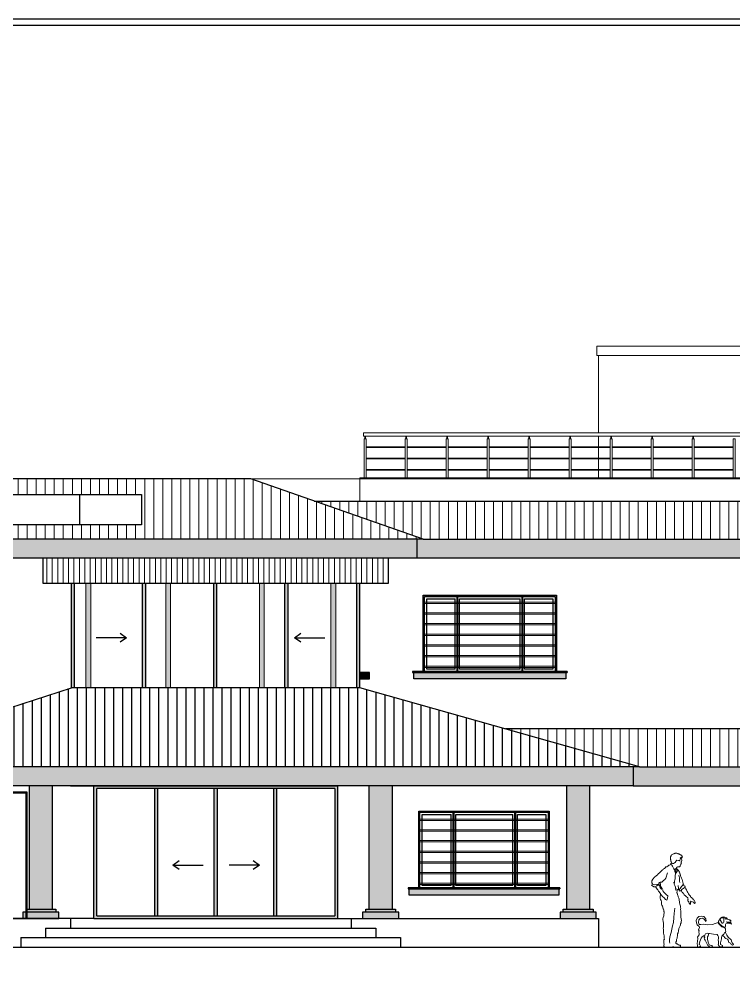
# Model space of a CAD drawing. Header units: millimetres. Extents: x 922141 to 965068, y 34629 to 256118.
# Drawn here: x 939124 to 950409, y 205137 to 220398 of the extents above; entities that cross this region are included whole.
import ezdxf

# ---------------------------------------------------------------- set-up
doc = ezdxf.new("R2010")
doc.units = ezdxf.units.MM
doc.layers.get('0').update_dxf_attribs({"plot": 0})
doc.layers.get('Defpoints').update_dxf_attribs({"color": 6})
for name, color, linetype, lineweight in [('MCA__ LANDSCAPE', 136, 'Continuous', 5), ('MCA__ MURI ESISTENTI SEZIONATI', 30, 'Continuous', 30), ('MCA__ SCALE', 154, 'Continuous', 18)]:
    doc.layers.add(name, color=color, linetype=linetype, lineweight=lineweight)
doc.layers.add('TEXT200', color=7, linetype='Continuous')
doc.styles.get("Standard").update_dxf_attribs({"font": 'arial.ttf'})
doc.dimstyles.new('Casa Selvole', dxfattribs={"dimtxt": 200, "dimasz": 150, "dimexe": 0.18, "dimexo": 0.0625, "dimgap": 0.09, "dimtad": 0, "dimtih": 1, "dimtoh": 1, "dimdec": 0, "dimlfac": 0.1, "dimzin": 0, "dimdsep": 46, "dimtxsty": 'Standard', "dimblk": 'DOTSMALL', "dimcen": 0, "dimadec": 0, "dimazin": 0, "dimtfac": 1, "dimtdec": 0, "dimtofl": 0, "dimtmove": 0, "dimatfit": 3, "dimldrblk": 'DOTSMALL', "dimfxl": 1, "dimtolj": 1, "dimtzin": 0, "dimarcsym": 0})
pattern_1 = [(90, (347970.3, -186432.23), (-142.875, 9e-15), [])]

# ---------------------------------------------------------------- blocks, each defined once
blk = doc.blocks.new('_DotSmall')
at = {"color": 0, "linetype": 'ByBlock', "const_width": 0.5}
blk.add_lwpolyline([(-0.0625, 0, 1), (0.0625, 0, 1)], format="xyb", close=True, dxfattribs=at)

msp = doc.modelspace()

# ---------------------------------------------------------------- hatches: boundary and pattern name
at = {"layer": 'MCA__ LANDSCAPE'}
h = msp.add_hatch(color=256, dxfattribs=at)
h.dxf.hatch_style = 1
h.paths.add_polyline_path([(945406.19, 212182.12), (929561.56, 212182.12), (929561.56, 211882.12), (944955.74, 211882.12), (945406.19, 211882.12)])
h.paths.add_polyline_path([(951950.23, 212182.12), (945506.19, 212182.12), (945406.19, 212182.12), (945406.19, 211882.12), (951950.23, 211882.12)])
h.paths.add_polyline_path([(950790.11, 212093.34), (950842.9, 212163.73), (950875.89, 212113.14)], flags=16)
h.paths.add_polyline_path([(950895.69, 212146.13), (951014.47, 212179.13), (951014.47, 212146.13)], flags=16)
h.paths.add_polyline_path([(951221.23, 212022.95), (951377.41, 212042.75), (951377.41, 212113.14), (951447.79, 212093.34), (951465.39, 212163.73), (951570.97, 212113.14), (951465.39, 212075.75), (951414.8, 211956.97), (951395, 211939.37), (951362.01, 212007.56)], flags=16)
h.paths.add_polyline_path([(951258.63, 212113.14), (951344.41, 212093.34), (951344.41, 212060.35)], flags=16)
h.paths.add_polyline_path([(951674.36, 212022.95), (951760.14, 212060.35), (951724.95, 211972.36)], flags=16)
h = msp.add_hatch(color=256, dxfattribs=at)
h.dxf.hatch_style = 1
h.paths.add_polyline_path([(940177.51, 209832.12), (940252.51, 209832.12), (940252.51, 211482.12), (940177.51, 211482.12)])
h = msp.add_hatch(color=256, dxfattribs=at)
h.dxf.hatch_style = 1
h.paths.add_polyline_path([(941438.27, 209832.12), (941513.27, 209832.12), (941513.27, 211482.12), (941438.27, 211482.12)])
h = msp.add_hatch(color=256, dxfattribs=at)
h.dxf.hatch_style = 1
h.paths.add_polyline_path([(942918.27, 209832.12), (942993.27, 209832.12), (942993.27, 211482.12), (942918.27, 211482.12)])
h = msp.add_hatch(color=256, dxfattribs=at)
h.dxf.hatch_style = 1
h.paths.add_polyline_path([(944047.51, 209832.12), (944122.51, 209832.12), (944122.51, 211482.12), (944047.51, 211482.12)])
h = msp.add_hatch(color=256, dxfattribs=at)
h.dxf.hatch_style = 1
h.paths.add_polyline_path([(944505.74, 209972.12), (944505.74, 210072.12), (944655.74, 210072.12), (944655.74, 209972.12)])
h = msp.add_hatch(color=256, dxfattribs=at)
h.dxf.hatch_style = 1
h.paths.add_polyline_path([(947758.71, 209972.12), (947758.71, 210072.12), (945356.19, 210072.12), (945356.19, 209972.12)])
h = msp.add_hatch(color=256, dxfattribs=at)
h.dxf.hatch_style = 1
h.paths.add_polyline_path([(936203.19, 208582.12), (936103.19, 208582.12), (933353.19, 208582.12), (933353.19, 208282.12), (936203.19, 208282.12)])
h.paths.add_polyline_path([(948824.19, 208582.12), (936203.19, 208582.12), (936203.19, 208282.12), (948824.19, 208282.12)])
h.paths.add_polyline_path([(953470.23, 208582.12), (948924.19, 208582.12), (948824.19, 208582.12), (948824.19, 208282.12), (953470.23, 208282.12)])
h = msp.add_hatch(color=256, dxfattribs=at)
h.dxf.hatch_style = 1
h.paths.add_polyline_path([(939280.19, 208282.12), (939650.19, 208282.12), (939650.19, 206332.12), (939280.19, 206332.12)])
h.paths.add_polyline_path([(939750.19, 206182.12), (939750.19, 206282.12), (939180.19, 206282.12), (939180.19, 206182.12)])
h.paths.add_polyline_path([(939700.19, 206282.12), (939700.19, 206332.12), (939650.19, 206332.12), (939280.19, 206332.12), (939230.19, 206332.12), (939230.19, 206282.12)])
h = msp.add_hatch(color=256, dxfattribs=at)
h.dxf.hatch_style = 1
h.paths.add_polyline_path([(944152.69, 208282.12), (940302.69, 208282.12), (940302.69, 206182.12), (944152.69, 206182.12)])
h.paths.add_polyline_path([(944107.69, 208237.12), (944107.69, 206227.12), (940347.69, 206227.12), (940347.69, 208237.12)], flags=16)
h = msp.add_hatch(color=256, dxfattribs=at)
h.dxf.hatch_style = 1
h.paths.add_polyline_path([(941312.69, 206227.12), (941312.69, 208237.12), (941262.69, 208237.12), (941262.69, 206227.12)])
h = msp.add_hatch(color=256, dxfattribs=at)
h.dxf.hatch_style = 1
h.paths.add_polyline_path([(942252.69, 206227.12), (942252.69, 208237.12), (942202.69, 208237.12), (942202.69, 206227.12)])
h = msp.add_hatch(color=256, dxfattribs=at)
h.dxf.hatch_style = 1
h.paths.add_polyline_path([(943192.69, 206227.12), (943192.69, 208237.12), (943142.69, 208237.12), (943142.69, 206227.12)])
h = msp.add_hatch(color=256, dxfattribs=at)
h.dxf.hatch_style = 1
h.paths.add_polyline_path([(944648.19, 206332.12), (945018.19, 206332.12), (945018.19, 208282.12), (944648.19, 208282.12)])
h.paths.add_polyline_path([(945118.19, 206182.12), (945118.19, 206282.12), (944548.19, 206282.12), (944548.19, 206182.12)])
h.paths.add_polyline_path([(945068.19, 206282.12), (945068.19, 206332.12), (945018.19, 206332.12), (944648.19, 206332.12), (944598.19, 206332.12), (944598.19, 206282.12)])
h = msp.add_hatch(color=256, dxfattribs=at)
h.dxf.hatch_style = 1
h.paths.add_polyline_path([(947768.19, 206332.12), (948138.19, 206332.12), (948138.19, 208282.12), (947768.19, 208282.12)])
h.paths.add_polyline_path([(948238.19, 206182.12), (948238.19, 206282.12), (947668.19, 206282.12), (947668.19, 206182.12)])
h.paths.add_polyline_path([(948188.19, 206282.12), (948188.19, 206332.12), (948138.19, 206332.12), (947768.19, 206332.12), (947718.19, 206332.12), (947718.19, 206282.12)])
h = msp.add_hatch(color=256, dxfattribs=at)
h.dxf.hatch_style = 1
h.paths.add_polyline_path([(945285.19, 206652.12), (945285.19, 206552.12), (947645.19, 206552.12), (947645.19, 206652.12)])
at = {"layer": 'MCA__ MURI ESISTENTI SEZIONATI'}
h = msp.add_hatch(color=256, dxfattribs=at)
h.dxf.hatch_style = 1
h.paths.add_polyline_path([(939946.19, 209832.12), (939996.19, 209832.12), (939996.19, 211482.12), (939946.19, 211482.12)])
h.paths.add_polyline_path([(941071.19, 209832.12), (941121.19, 209832.12), (941121.19, 211482.12), (941071.19, 211482.12)])
h.paths.add_polyline_path([(942196.19, 209832.12), (942246.19, 209832.12), (942246.19, 211482.12), (942196.19, 211482.12)])
h.paths.add_polyline_path([(943321.19, 209832.12), (943371.19, 209832.12), (943371.19, 211482.12), (943321.19, 211482.12)])
h.paths.add_polyline_path([(944455.74, 209832.12), (944505.74, 209832.12), (944505.74, 211482.12), (944455.74, 211482.12)])
h = msp.add_hatch(dxfattribs=at)
h.set_pattern_fill('ANSI31', color=256, scale=45, angle=45)
h.set_pattern_definition(pattern_1)
h.paths.add_polyline_path([(948924.19, 208582.12), (944505.74, 209832.12), (939946.19, 209832.12), (936103.19, 208582.12)])
at = {"layer": 'MCA__ SCALE'}
h = msp.add_hatch(dxfattribs=at)
h.set_pattern_fill('ANSI31', color=256, scale=45, angle=45)
h.set_pattern_definition([(90, (-996423.16, -236423.85), (-142.875, 0), [])])
h.paths.add_polyline_path([(942780.37, 213132.12), (932187.38, 213132.12), (929461.56, 212182.12), (945506.19, 212182.12)])
h.paths.add_polyline_path([(941055.73, 212405.88), (935183.53, 212405.88), (935183.53, 212884.07), (941055.73, 212884.07)], flags=16)
h.paths.add_polyline_path([(934044.11, 212405.88), (932195.89, 212405.88), (932195.89, 212884.07), (934044.11, 212884.07)], flags=16)
h = msp.add_hatch(dxfattribs=at)
h.set_pattern_fill('ANSI31', color=256, scale=45, angle=45)
h.set_pattern_definition(pattern_1)
h.paths.add_polyline_path([(943784.62, 212782.12), (945506.19, 212182.12), (952050.23, 212182.12), (951050.23, 212782.12)])
h = msp.add_hatch(dxfattribs=at)
h.set_pattern_fill('ANSI31', color=256, scale=27, angle=45)
h.set_pattern_definition([(90, (347970.3, -186432.23), (-85.725, 5e-15), [])])
h.paths.add_polyline_path([(944955.74, 211482.12), (944955.74, 211882.12), (939496.19, 211882.12), (939496.19, 211482.12)])
h = msp.add_hatch(dxfattribs=at)
h.set_pattern_fill('ANSI31', color=256, scale=45, angle=45)
h.set_pattern_definition(pattern_1)
h.paths.add_polyline_path([(953570.23, 208582.12), (952820.23, 209182.12), (946803.34, 209182.12), (948924.19, 208582.12)])

# ---------------------------------------------------------------- linework, layer by layer
at = {"layer": 'Defpoints'}
msp.add_lwpolyline([(965068.26, 190849.45), (965068.26, 220398.38), (922141.11, 220398.38), (922141.11, 190849.45)], close=True, dxfattribs=at)
at = {"layer": 'MCA__ MURI ESISTENTI SEZIONATI'}
for p, q in [((942780.37, 213132.12), (932187.38, 213132.12)), ((945506.19, 212182.12), (942780.37, 213132.12)), ((935183.53, 212884.07), (941055.73, 212884.07)), ((940077.03, 212884.07), (940077.03, 212405.88)), ((941055.73, 212884.07), (941055.73, 212405.88)), ((943784.62, 212782.12), (951050.23, 212782.12)), ((941055.73, 212405.88), (935183.53, 212405.88)), ((945506.19, 212182.12), (929461.56, 212182.12)), ((945406.19, 212182.12), (945406.19, 211882.12)), ((945506.19, 212182.12), (952050.23, 212182.12)), ((944955.74, 211882.12), (929561.56, 211882.12)), ((939496.19, 211882.12), (939496.19, 211482.12)), ((951950.23, 211882.12), (944955.74, 211882.12)), ((944955.74, 211482.12), (944955.74, 211882.12)), ((939496.19, 211482.12), (944955.74, 211482.12)), ((939946.19, 209832.12), (939946.19, 211482.12)), ((939996.19, 209832.12), (939996.19, 211482.12)), ((941071.19, 209832.12), (941071.19, 211482.12)), ((941121.19, 209832.12), (941121.19, 211482.12)), ((942196.19, 209832.12), (942196.19, 211482.12)), ((942246.19, 209832.12), (942246.19, 211482.12)), ((943321.19, 209832.12), (943321.19, 211482.12)), ((943371.19, 209832.12), (943371.19, 211482.12)), ((944455.74, 209832.12), (944455.74, 211482.12)), ((944505.74, 209832.12), (944505.74, 211482.12)), ((945506.19, 211292.12), (947608.71, 211292.12)), ((945506.19, 210090.12), (945506.19, 211292.12)), ((945524.19, 211274.12), (947590.71, 211274.12)), ((945524.19, 210090.12), (945524.19, 211274.12)), ((946008.47, 210126.12), (946008.47, 211238.12)), ((946044.47, 210090.12), (946044.47, 211274.12)), ((946080.47, 210126.12), (946080.47, 211238.12)), ((947035.11, 210126.12), (947035.11, 211238.12)), ((947071.11, 210090.12), (947071.11, 211274.12)), ((947107.11, 210126.12), (947107.11, 211238.12)), ((947590.71, 211274.12), (947590.71, 210090.12)), ((947608.71, 211292.12), (947608.71, 210090.12)), ((947776.71, 210090.12), (945338.19, 210090.12)), ((945338.19, 210090.12), (945338.19, 210072.12)), ((945338.19, 210072.12), (947776.71, 210072.12)), ((945356.19, 209972.12), (945356.19, 210072.12)), ((947608.71, 210072.12), (945506.19, 210072.12)), ((947758.71, 210072.12), (947758.71, 209972.12)), ((947776.71, 210090.12), (947776.71, 210072.12)), ((947758.71, 209972.12), (945356.19, 209972.12)), ((936103.19, 208582.12), (939946.19, 209832.12)), ((944505.74, 209832.12), (939946.19, 209832.12)), ((948924.19, 208582.12), (944505.74, 209832.12)), ((952820.23, 209182.12), (946803.34, 209182.12)), ((948924.19, 208582.12), (936103.19, 208582.12)), ((948824.19, 208582.12), (948824.19, 208282.12)), ((948924.19, 208582.12), (953570.23, 208582.12)), ((948824.19, 208282.12), (933353.19, 208282.12)), ((939930.19, 208282.12), (944152.69, 208282.12)), ((940302.69, 206182.12), (940302.69, 208282.12)), ((944107.69, 208237.12), (940347.69, 208237.12)), ((940347.69, 206227.12), (940347.69, 208237.12)), ((941262.69, 206227.12), (941262.69, 208237.12)), ((941312.69, 206227.12), (941312.69, 208237.12)), ((942202.69, 206227.12), (942202.69, 208237.12)), ((942252.69, 206227.12), (942252.69, 208237.12)), ((943142.69, 206227.12), (943142.69, 208237.12)), ((943192.69, 206227.12), (943192.69, 208237.12)), ((944107.69, 208237.12), (944107.69, 206227.12)), ((944152.69, 208282.12), (944152.69, 206182.12)), ((948824.19, 208282.12), (953470.23, 208282.12)), ((939230.19, 208162.12), (938360.19, 208162.12)), ((939230.19, 206182.12), (939230.19, 208162.12)), ((945435.19, 207882.12), (947495.19, 207882.12)), ((945435.19, 206670.12), (945435.19, 207882.12)), ((947495.19, 207882.12), (947495.19, 206670.12)), ((945453.19, 207864.12), (947477.19, 207864.12)), ((945453.19, 206670.12), (945453.19, 207864.12)), ((945947.47, 206706.12), (945947.47, 207828.12)), ((945983.47, 206670.12), (945983.47, 207864.12)), ((946019.47, 206706.12), (946019.47, 207828.12)), ((946921.59, 206706.12), (946921.59, 207828.12)), ((946957.59, 206670.12), (946957.59, 207864.12)), ((946993.59, 206706.12), (946993.59, 207828.12)), ((947477.19, 207864.12), (947477.19, 206670.12)), ((947663.19, 206670.12), (945267.19, 206670.12)), ((945267.19, 206670.12), (945267.19, 206652.12)), ((945267.19, 206652.12), (947663.19, 206652.12)), ((945285.19, 206552.12), (945285.19, 206652.12)), ((947495.19, 206652.12), (945435.19, 206652.12)), ((947645.19, 206652.12), (947645.19, 206552.12)), ((947663.19, 206670.12), (947663.19, 206652.12)), ((947645.19, 206552.12), (945285.19, 206552.12)), ((940347.69, 206227.12), (944107.69, 206227.12)), ((940302.69, 206182.12), (936753.19, 206182.12)), ((939930.19, 206182.12), (939930.19, 206032.12)), ((940302.69, 206182.12), (944368.19, 206182.12)), ((944368.19, 206182.12), (944368.19, 206032.12)), ((944368.19, 206182.12), (948274.19, 206182.12)), ((948274.19, 206182.12), (948274.19, 205732.12)), ((939150.19, 205882.12), (939150.19, 205732.12)), ((939150.19, 205882.12), (945148.19, 205882.12)), ((939540.19, 206032.12), (939540.19, 205882.12)), ((939540.19, 206032.12), (944758.19, 206032.12)), ((944758.19, 206032.12), (944758.19, 205882.12)), ((945148.19, 205882.12), (945148.19, 205732.12)), ((929593.95, 205732.12), (957220.23, 205732.12)), ((936753.19, 205732.12), (948274.19, 205732.12)), ((948274.19, 205732.12), (953840.23, 205732.12))]:
    msp.add_line(p, q, dxfattribs=at)
for points in [[(946008.47, 210126.12), (945560.19, 210126.12), (945560.19, 211238.12), (946008.47, 211238.12)], [(946080.47, 211238.12), (947035.11, 211238.12)], [(947107.11, 211238.12), (947554.71, 211238.12), (947554.71, 210126.12), (947107.11, 210126.12)], [(947035.11, 210126.12), (946080.47, 210126.12)], [(945947.47, 206706.12), (945489.19, 206706.12), (945489.19, 207828.12), (945947.47, 207828.12)], [(946019.47, 207828.12), (946921.59, 207828.12)], [(946993.59, 207828.12), (947441.19, 207828.12), (947441.19, 206706.12), (946993.59, 206706.12)], [(946921.59, 206706.12), (946019.47, 206706.12)]]:
    msp.add_lwpolyline(points, dxfattribs=at)
for points in [[(944505.74, 209972.12), (944655.74, 209972.12), (944655.74, 210072.12), (944505.74, 210072.12)], [(939250.19, 208182.12), (937450.19, 208182.12), (937450.19, 206182.12), (939250.19, 206182.12)], [(939280.19, 206332.12), (939650.19, 206332.12), (939650.19, 208282.12), (939280.19, 208282.12)], [(944648.19, 206332.12), (945018.19, 206332.12), (945018.19, 208282.12), (944648.19, 208282.12)], [(947768.19, 206332.12), (948138.19, 206332.12), (948138.19, 208282.12), (947768.19, 208282.12)], [(939180.19, 206182.12), (939750.19, 206182.12), (939750.19, 206282.12), (939180.19, 206282.12)], [(939230.19, 206332.12), (939700.19, 206332.12), (939700.19, 206282.12), (939230.19, 206282.12)], [(944548.19, 206182.12), (945118.19, 206182.12), (945118.19, 206282.12), (944548.19, 206282.12)], [(944598.19, 206332.12), (945068.19, 206332.12), (945068.19, 206282.12), (944598.19, 206282.12)], [(947668.19, 206182.12), (948238.19, 206182.12), (948238.19, 206282.12), (947668.19, 206282.12)], [(947718.19, 206332.12), (948188.19, 206332.12), (948188.19, 206282.12), (947718.19, 206282.12)]]:
    msp.add_lwpolyline(points, close=True, dxfattribs=at)
at = {"layer": 'MCA__ SCALE'}
for p, q in [((948249.19, 215232.12), (951075.23, 215232.12)), ((948249.19, 215232.12), (948249.19, 215082.12)), ((948249.19, 215082.12), (951075.23, 215082.12)), ((948274.19, 215082.12), (948274.19, 213862.12)), ((944559.15, 213862.12), (951800.23, 213862.12)), ((944559.15, 213807.12), (944559.15, 213862.12)), ((944559.15, 213807.12), (951800.23, 213807.12)), ((948274.19, 213807.12), (948274.19, 213639.9)), ((944601.79, 213639.9), (945219.79, 213639.9)), ((944601.79, 213627.9), (945219.79, 213627.9)), ((945249.79, 213639.9), (945867.79, 213639.9)), ((945249.79, 213627.9), (945867.79, 213627.9)), ((945897.79, 213639.9), (946515.79, 213639.9)), ((945897.79, 213627.9), (946515.79, 213627.9)), ((946545.79, 213639.9), (947163.79, 213639.9)), ((946545.79, 213627.9), (947163.79, 213627.9)), ((947193.79, 213639.9), (947811.79, 213639.9)), ((947193.79, 213627.9), (947811.79, 213627.9)), ((947841.79, 213639.9), (948459.79, 213639.9)), ((947841.79, 213627.9), (948459.79, 213627.9)), ((948274.19, 213627.9), (948274.19, 213460.68)), ((948489.79, 213639.9), (949107.79, 213639.9)), ((948489.79, 213627.9), (949107.79, 213627.9)), ((949137.79, 213639.9), (949755.79, 213639.9)), ((949137.79, 213627.9), (949755.79, 213627.9)), ((949785.79, 213639.9), (950403.79, 213639.9)), ((949785.79, 213627.9), (950403.79, 213627.9)), ((944601.79, 213460.68), (945219.79, 213460.68)), ((944601.79, 213448.68), (945219.79, 213448.68)), ((945249.79, 213460.68), (945867.79, 213460.68)), ((945249.79, 213448.68), (945867.79, 213448.68)), ((945897.79, 213460.68), (946515.79, 213460.68)), ((945897.79, 213448.68), (946515.79, 213448.68)), ((946545.79, 213460.68), (947163.79, 213460.68)), ((946545.79, 213448.68), (947163.79, 213448.68)), ((947193.79, 213460.68), (947811.79, 213460.68)), ((947193.79, 213448.68), (947811.79, 213448.68)), ((947841.79, 213460.68), (948459.79, 213460.68)), ((947841.79, 213448.68), (948459.79, 213448.68)), ((948274.19, 213448.68), (948274.19, 213281.46)), ((948489.79, 213460.68), (949107.79, 213460.68)), ((948489.79, 213448.68), (949107.79, 213448.68)), ((949137.79, 213460.68), (949755.79, 213460.68)), ((949137.79, 213448.68), (949755.79, 213448.68)), ((949785.79, 213460.68), (950403.79, 213460.68)), ((949785.79, 213448.68), (950403.79, 213448.68)), ((944601.79, 213281.46), (945219.79, 213281.46)), ((944601.79, 213269.46), (945219.79, 213269.46)), ((945249.79, 213281.46), (945867.79, 213281.46)), ((945249.79, 213269.46), (945867.79, 213269.46)), ((945897.79, 213281.46), (946515.79, 213281.46)), ((945897.79, 213269.46), (946515.79, 213269.46)), ((946545.79, 213281.46), (947163.79, 213281.46)), ((946545.79, 213269.46), (947163.79, 213269.46)), ((947193.79, 213281.46), (947811.79, 213281.46)), ((947193.79, 213269.46), (947811.79, 213269.46)), ((947841.79, 213281.46), (948459.79, 213281.46)), ((947841.79, 213269.46), (948459.79, 213269.46)), ((948274.19, 213269.46), (948274.19, 213150.12)), ((948489.79, 213281.46), (949107.79, 213281.46)), ((948489.79, 213269.46), (949107.79, 213269.46)), ((949137.79, 213281.46), (949755.79, 213281.46)), ((949137.79, 213269.46), (949755.79, 213269.46)), ((949785.79, 213281.46), (950403.79, 213281.46)), ((949785.79, 213269.46), (950403.79, 213269.46)), ((942780.37, 213132.12), (944506.19, 213132.12)), ((951050.23, 213150.12), (944506.19, 213150.12)), ((944506.19, 212782.12), (944506.19, 213150.12)), ((951050.23, 213132.12), (944506.19, 213132.12)), ((949478.32, 206348.44), (949470.94, 206263.64)), ((949463.56, 206200.97), (949459.87, 206119.86)), ((949470.94, 206263.64), (949463.56, 206200.97)), ((949441.43, 206068.25), (949419.29, 205961.34)), ((949459.87, 206119.86), (949441.43, 206068.25)), ((949400.84, 205894.97), (949397.15, 205847.05)), ((949419.29, 205961.34), (949400.84, 205894.97)), ((949397.15, 205847.05), (949393.46, 205813.87)), ((949393.46, 205813.87), (949400.84, 205795.43))]:
    msp.add_line(p, q, dxfattribs=at)
for points in [[(944571.79, 213150.12), (944571.79, 213765.34), (944601.79, 213765.34), (944601.79, 213150.12)], [(945219.79, 213150.12), (945219.79, 213765.34), (945249.79, 213765.34), (945249.79, 213150.12)], [(945867.79, 213150.12), (945867.79, 213765.34), (945897.79, 213765.34), (945897.79, 213150.12)], [(946515.79, 213150.12), (946515.79, 213765.34), (946545.79, 213765.34), (946545.79, 213150.12)], [(947163.79, 213150.12), (947163.79, 213765.34), (947193.79, 213765.34), (947193.79, 213150.12)], [(947811.79, 213150.12), (947811.79, 213765.34), (947841.79, 213765.34), (947841.79, 213150.12)], [(948459.79, 213150.12), (948459.79, 213765.34), (948489.79, 213765.34), (948489.79, 213150.12)], [(949107.79, 213150.12), (949107.79, 213765.34), (949137.79, 213765.34), (949137.79, 213150.12)], [(949755.79, 213150.12), (949755.79, 213765.34), (949785.79, 213765.34), (949785.79, 213150.12)], [(950403.79, 213150.12), (950403.79, 213765.34), (950433.79, 213765.34), (950433.79, 213150.12)], [(944601.79, 213132.12), (944571.79, 213132.12)], [(945249.79, 213132.12), (945219.79, 213132.12)], [(945897.79, 213132.12), (945867.79, 213132.12)], [(946545.79, 213132.12), (946515.79, 213132.12)], [(947193.79, 213132.12), (947163.79, 213132.12)], [(947841.79, 213132.12), (947811.79, 213132.12)], [(948489.79, 213132.12), (948459.79, 213132.12)], [(949137.79, 213132.12), (949107.79, 213132.12)], [(949785.79, 213132.12), (949755.79, 213132.12)], [(950433.79, 213132.12), (950403.79, 213132.12)], [(949314.45, 205732.12), (949308.31, 205743.72), (949307.34, 205762.09), (949313.14, 205779.5), (949308.31, 205792.07), (949308.31, 205811.41), (949305.4, 205823.01), (949306.37, 205836.55), (949305.4, 205846.22), (949314.11, 205853.96), (949310.24, 205864.59), (949309.27, 205883.93), (949309.27, 205908.1), (949307.34, 205932.28), (949300.46, 205948.66), (949300.46, 205967.03), (949303.37, 205982.5), (949300.46, 205999.91), (949298.53, 206006.68), (949295.62, 206027.95), (949300.46, 206043.42), (949299.5, 206057.93), (949299.5, 206073.4), (949299.5, 206095.64), (949298.53, 206110.14), (949294.66, 206138.18), (949292.72, 206166.22), (949291.75, 206179.76), (949297.56, 206200.07), (949305.3, 206225.21), (949305.3, 206250.35), (949312.08, 206269.69), (949309.17, 206287.09), (949304.33, 206292.9), (949304.33, 206312.24), (949299.5, 206329.64), (949297.53, 206335.37), (949291.73, 206352.78), (949288.82, 206362.45), (949283.02, 206379.85), (949274.31, 206395.32), (949270.44, 206407.9), (949269.47, 206422.4), (949268.5, 206448.51), (949262.7, 206466.88), (949252.05, 206485.25), (949249.15, 206504.59), (949247.21, 206516.19), (949246.25, 206537.47), (949251.08, 206553.91), (949254.95, 206569.38), (949254.95, 206580.01), (949245.28, 206588.72), (949230.76, 206606.12), (949222.05, 206614.82), (949212.38, 206634.16), (949199.8, 206648.67), (949188.19, 206664.14), (949178.51, 206676.71), (949178.51, 206685.41), (949172.7, 206685.41), (949161.09, 206684.44), (949149.02, 206683.12), (949141.28, 206687.96), (949133.54, 206695.69), (949125.8, 206698.59), (949113.22, 206702.46), (949116.12, 206709.23), (949121.93, 206720.83), (949125.8, 206728.57), (949119.02, 206747.91), (949116.12, 206760.48), (949115.15, 206778.85), (949133.54, 206806.89), (949159.67, 206836.87), (949186.76, 206860.07), (949207.08, 206873.61), (949223.53, 206895.85), (949234.18, 206898.75), (949251.6, 206920.03), (949270.95, 206937.43), (949280.63, 206949.03), (949295.14, 206959.67), (949301.91, 206968.37), (949316.43, 206974.17), (949329.01, 206984.81), (949338.99, 206997.94), (949351.58, 207001.81), (949370.93, 207012.44), (949375.77, 207017.28), (949385.44, 207024.04), (949397.06, 207025.98), (949405.76, 207032.75), (949411.57, 207042.42), (949415.44, 207045.32), (949417.38, 207050.15), (949424.15, 207053.05), (949423.44, 207056.75), (949423.44, 207060.01), (949424.75, 207064.59), (949426.05, 207069.16), (949423.44, 207076.35), (949421.48, 207079.61), (949420.82, 207081.57), (949415.59, 207092.03), (949416.9, 207095.95), (949415.59, 207101.17), (949415.59, 207107.05), (949415.59, 207111.63), (949411.67, 207116.2), (949412.98, 207159.32), (949415.59, 207164.55), (949418.21, 207169.77), (949420.17, 207174.35), (949422.13, 207178.92), (949423.44, 207183.5), (949426.05, 207186.76), (949428.67, 207190.03), (949437.17, 207195.91), (949446.32, 207199.83), (949457.44, 207203.1), (949468.55, 207205.71), (949471.17, 207210.28), (949478.36, 207211.59), (949484.25, 207213.55), (949494.71, 207214.2), (949512.36, 207213.55), (949519.55, 207210.28), (949529.36, 207208.98), (949533.94, 207205.71), (949541.78, 207205.06), (949549.63, 207202.44), (949554.21, 207199.18), (949559.44, 207195.91), (949564.67, 207192.64), (949572.51, 207190.68), (949575.13, 207187.42), (949577.74, 207183.5), (949581.01, 207179.58), (949585.59, 207175), (949588.21, 207173.04), (949593.44, 207166.51), (949598.67, 207156.71), (949594.09, 207150.83), (949590.82, 207144.95), (949588.86, 207137.11), (949587.55, 207124.04), (949588.86, 207107.71), (949591.47, 207103.79), (949591.47, 207101.17), (949588.86, 207096.6), (949582.97, 207086.8), (949581.01, 207083.53), (949581.01, 207073.73), (949580.36, 207069.16), (949584.28, 207065.24), (949583.63, 207061.32), (949579.05, 207056.09), (949578.4, 207052.17), (949578.4, 207049.56), (949575.78, 207045.64), (949574.48, 207043.03), (949573.82, 207037.8), (949572.51, 207031.27), (949569.9, 207029.96), (949566.63, 207022.77), (949564.01, 207018.2), (949562.71, 207010.36), (949559.44, 207005.78), (949557.47, 207001.86), (949552.24, 207001.21), (949541.78, 207000.56), (949529.36, 207001.21), (949523.48, 207001.86), (949519.55, 207000.56), (949513.01, 206994.68), (949509.09, 206988.8), (949504.51, 206985.53), (949503.86, 206975.08), (949509.75, 206968.54), (949523.46, 206956.89), (949534.57, 206949.71), (949537.19, 206940.56), (949542.42, 206933.37), (949551.57, 206915.73), (949558.77, 206900.05), (949559.42, 206890.91), (949562.69, 206885.68), (949568.57, 206875.23), (949569.23, 206860.2), (949573.8, 206848.44), (949585.57, 206822.3), (949593.42, 206798.13), (949601.92, 206778.53), (949608.46, 206756.32), (949609.77, 206734.1), (949611.84, 206720.53), (949624.26, 206710.08), (949628.18, 206697.67), (949638.65, 206693.09), (949641.26, 206687.87), (949639.95, 206680.68), (949641.26, 206671.53), (949652.38, 206650.63), (949662.18, 206633.64), (949673.3, 206612.08), (949684.41, 206592.48), (949692.91, 206581.37), (949694.88, 206574.84), (949700.76, 206566.34), (949702.72, 206558.5), (949707.95, 206555.24), (949713.84, 206551.32), (949717.76, 206544.78), (949724.95, 206534.98), (949729.53, 206527.14), (949742.76, 206514.46), (949755.19, 206505.97), (949764.99, 206498.13), (949765.65, 206492.9), (949776.11, 206476.57), (949785.26, 206471.34), (949795.72, 206453.7), (949799.65, 206436.06), (949798.99, 206423.65), (949791.8, 206422.34), (949784.61, 206427.57), (949778.07, 206434.76), (949772.19, 206442.6), (949757.15, 206447.82), (949747.99, 206451.09), (949731.65, 206455.01), (949725.76, 206453.05), (949730.34, 206441.94), (949727.07, 206433.45), (949729.03, 206424.96), (949729.03, 206417.77), (949728.38, 206411.23), (949722.5, 206407.31), (949717.92, 206406.66), (949716.61, 206409.93), (949712.03, 206417.77), (949706.8, 206427.57), (949703.53, 206434.1), (949700.26, 206444.56), (949694.38, 206452.4), (949687.84, 206462.85), (949685.23, 206471.34), (949685.88, 206482.45), (949689.15, 206490.29), (949686.53, 206500.09), (949684.57, 206508.58), (949678.03, 206513.16), (949664.96, 206527.53), (949655.15, 206537.98), (949644.03, 206545.82), (949634.88, 206552.36), (949627.69, 206559.54), (949621.15, 206570.65), (949613.96, 206577.84), (949609.38, 206583.07), (949602.19, 206592.21), (949595.65, 206596.13), (949590.42, 206611.16), (949586.5, 206619.65), (949579.96, 206626.19), (949572.77, 206624.23), (949564.27, 206618.35), (949558.38, 206613.77), (949555.11, 206620.31), (949547.92, 206630.11), (949542.69, 206636.64), (949540.08, 206645.13), (949533.54, 206642.52), (949526.35, 206639.25), (949519.81, 206637.29), (949513.27, 206628.8), (949517.85, 206618.35), (949517.19, 206611.81), (949511.96, 206599.4), (949513.92, 206586.33), (949517.85, 206583.07), (949519.81, 206573.26), (949521.11, 206560.2), (949527.65, 206547.78), (949531.58, 206536.68), (949533.54, 206522.96), (949540.73, 206503.36), (949548.58, 206487.02), (949548.58, 206474.61), (949553.81, 206444.56), (949555.11, 206430.84), (949559.69, 206407.31), (949562.31, 206395.55), (949567.51, 206377.95), (949569.47, 206356.39), (949572.74, 206343.98), (949571.43, 206326.33), (949573.39, 206306.08), (949574.05, 206279.95), (949574.05, 206263.61), (949576.01, 206233.56), (949576.01, 206203.51), (949581.89, 206179.98), (949583.85, 206151.89), (949580.59, 206134.9), (949582.25, 206124.38), (949577.41, 206113.74), (949570.64, 206097.3), (949566.77, 206083.77), (949562.9, 206066.36), (949553.22, 206047.02), (949542.58, 206024.78), (949535.8, 205988.04), (949530, 205956.13), (949523.22, 205938.72), (949521.29, 205907.78), (949515.48, 205890.38), (949515.48, 205872.97), (949510.64, 205861.37), (949504.84, 205848.8), (949503.87, 205832.36), (949503.87, 205822.69), (949493.23, 205807.22), (949495.07, 205794.97), (949501.84, 205790.14), (949506.68, 205784.34), (949514.42, 205780.47), (949524.1, 205775.63), (949535.71, 205767.9), (949549.26, 205764.03), (949561.84, 205760.16), (949568.61, 205756.29), (949570.55, 205750.49), (949570.55, 205739.85), (949558.93, 205734.05), (949537.64, 205732.12), (949502.81, 205732.12), (949479.58, 205732.12), (949465.07, 205735.99), (949455.39, 205735.02), (949440.88, 205736.95), (949440.88, 205732.12)], [(949429.04, 207064.92), (949432.61, 207058.48), (949441.92, 207052.05), (949459.09, 207053.48), (949473.4, 207063.49), (949484.84, 207070.64), (949494.14, 207083.51), (949500.58, 207094.94), (949511.31, 207102.81), (949529.92, 207100.66), (949538.5, 207097.8), (949546.37, 207095.66), (949557.1, 207105.67), (949565.69, 207114.96), (949567.12, 207126.4), (949562.11, 207141.41), (949573.56, 207147.13), (949580, 207144.27), (949583.58, 207143.56), (949589.99, 207141.64)], [(949422.28, 207048.14), (949432.74, 207026.55), (949441.8, 207009.83), (949453.65, 206991.72), (949462.71, 206970.82), (949472.47, 206950.62), (949477.35, 206933.9), (949481.53, 206925.54), (949488.5, 206908.13), (949492.69, 206894.89), (949500.35, 206906.74), (949505.23, 206912.31), (949496.87, 206935.3), (949488.5, 206951.32), (949486.41, 206961.07), (949493.38, 206972.21), (949505.93, 206965.25), (949514.3, 206945.74), (949517.78, 206933.21), (949514.99, 206925.54), (949508.02, 206914.4), (949506.63, 206911.61)], [(949363.57, 206903.77), (949336.08, 206821.35), (949321.52, 206801.96), (949300.5, 206784.18), (949273.01, 206759.94), (949250.37, 206756.71), (949242.28, 206748.63)], [(949488.1, 206894.07), (949483.25, 206856.9), (949483.25, 206814.89), (949481.63, 206789.03), (949473.54, 206776.1), (949475.16, 206750.25), (949476.78, 206743.78)], [(949543.09, 206869.83), (949551.17, 206827.82), (949554.41, 206780.95), (949554.41, 206772.87), (949559.26, 206750.25)], [(949127.79, 206724.09), (949137.37, 206718.93), (949163.89, 206714.52), (949193.37, 206720.41), (949208.84, 206721.14), (949220.63, 206721.14)], [(949178.51, 206685.41), (949185.26, 206695.37), (949196.32, 206699.05), (949200, 206702.74), (949211.05, 206709.36), (949220.63, 206710.1), (949228, 206710.1), (949235.07, 206710.74)], [(949463.36, 206755.64), (949467.94, 206725.17), (949481.66, 206702.32), (949487.76, 206677.94), (949489.28, 206664.23), (949499.95, 206645.95), (949489.28, 206630.72)], [(949539.85, 206648.44), (949538.23, 206672.68), (949535, 206688.84), (949535, 206703.38)], [(949611.62, 206719.95), (949602.54, 206706.62), (949587.6, 206690.09), (949566.26, 206654.9), (949550.78, 206635.7), (949548.12, 206630.91)], [(949580.13, 206625.57), (949586.54, 206637.84), (949598.81, 206651.7), (949616.95, 206659.7), (949628.69, 206669.3), (949635.63, 206672.5)], [(949288.04, 206634.37), (949288.04, 206621.57), (949297.19, 206607.86), (949318.53, 206588.06), (949333.78, 206574.35), (949345.97, 206556.07), (949368.84, 206540.83), (949371.89, 206536.26), (949359.69, 206485.99), (949352.07, 206473.8), (949332.25, 206481.42), (949313.96, 206511.89), (949284.99, 206530.17), (949268.22, 206554.54), (949260.6, 206562.16)], [(950366.5, 206148.49), (950364.61, 206157.93), (950345.74, 206163.59), (950313.65, 206171.14), (950304.22, 206178.69), (950302.33, 206186.24), (950294.78, 206193.79), (950251.37, 206207), (950226.84, 206205.11), (950200.41, 206186.24), (950187.2, 206163.59), (950172.1, 206140.94), (950170.22, 206125.84), (950164.55, 206118.29), (950151.34, 206116.41), (950134.36, 206108.86), (950102.27, 206099.42), (950079.62, 206086.21), (949996.58, 206080.55), (949966.38, 206088.1), (949924.86, 206091.87), (949890.89, 206088.1), (949872.02, 206089.98), (949856.92, 206097.53), (949851.26, 206122.07), (949860.69, 206161.7), (949879.57, 206182.46), (949915.43, 206190.01), (949949.4, 206165.48), (949970.16, 206135.28), (949973.93, 206148.49), (949968.27, 206178.69), (949938.07, 206214.55), (949896.55, 206222.1), (949858.81, 206214.55), (949834.27, 206188.13), (949819.17, 206152.27), (949821.06, 206116.41), (949832.38, 206082.43), (949866.36, 206056.01), (949868.24, 206039.03), (949854.88, 206003.01), (949862.58, 205986.18), (949857.61, 205974.25)], [(950262.7, 206191.9), (950251.37, 206195.68), (950228.72, 206195.68), (950207.96, 206186.24), (950196.64, 206171.14), (950200.41, 206152.27), (950215.51, 206125.84), (950228.72, 206106.97), (950238.16, 206106.97), (950247.6, 206112.63), (950253.26, 206127.73), (950253.26, 206148.49), (950251.37, 206169.25), (950253.26, 206180.58), (950262.7, 206186.24)], [(949830.5, 205781.19), (949836.16, 205762.32), (949836.16, 205749.11), (949839.93, 205739.67), (949851.26, 205730.23), (949872.02, 205734.01), (949883.34, 205745.33), (949875.79, 205764.2), (949866.36, 205773.64), (949873.9, 205817.05), (949894.67, 205872.94), (949913.54, 205891.81), (949951.29, 205920.12), (949966.38, 205940.88), (950000.36, 205952.21), (950092.84, 205935.22), (950147.57, 205927.67), (950157.01, 205912.57), (950166.44, 205903.14), (950168.33, 205891.81), (950168.33, 205869.17), (950166.44, 205846.52), (950168.33, 205817.05), (950168.33, 205783.08), (950166.44, 205773.64), (950175.88, 205758.54), (950179.65, 205743.44), (950187.2, 205739.67), (950204.19, 205735.89), (950232.5, 205737.78), (950230.61, 205754.77), (950209.85, 205766.09), (950202.3, 205773.64), (950200.41, 205800.06), (950215.51, 205861.62), (950217.4, 205882.38), (950226.84, 205916.35), (950251.37, 205933.34), (950262.7, 205957.87), (950279.68, 205967.31), (950285.34, 205976.74), (950281.57, 205997.5), (950279.68, 206018.27), (950270.25, 206035.25), (950274.02, 206046.58), (950281.57, 206054.12), (950281.57, 206069.22), (950279.68, 206089.98), (950285.34, 206099.42), (950311.77, 206106.97), (950338.19, 206103.2), (950351.4, 206108.86), (950357.06, 206112.63), (950338.19, 206120.18), (950309.88, 206122.07), (950298.56, 206131.51), (950319.32, 206123.96), (950330.64, 206123.96), (950357.06, 206125.84), (950364.61, 206135.28), (950366.5, 206146.6), (950345.74, 206163.59)], [(950164.55, 206114.52), (950168.33, 206103.2), (950189.09, 206080.55), (950224.95, 206052.24), (950255.15, 206040.91), (950270.25, 206037.14)], [(950170.22, 206125.84), (950173.99, 206114.52), (950187.2, 206097.53), (950223.06, 206067.34), (950262.7, 206048.46), (950274.02, 206046.58)], [(950340.08, 206120.18), (950360.84, 206118.29), (950372.16, 206110.75), (950375.94, 206095.65), (950368.39, 206099.42), (950358.95, 206108.86), (950355.18, 206114.52)], [(949857.61, 205974.25), (949860.69, 205967.31), (949866.36, 205944.66), (949862.58, 205923.9), (949847.48, 205903.14), (949839.93, 205888.04), (949841.82, 205867.28), (949830.5, 205781.19)], [(950015.45, 205946.55), (950007.91, 205910.69), (949998.47, 205891.81), (949996.58, 205854.07), (950004.13, 205807.61), (950021.12, 205767.98), (950039.99, 205762.32), (950062.64, 205758.54), (950073.96, 205739.67), (950064.53, 205732.12), (950038.1, 205732.12), (950024.89, 205735.89), (950015.45, 205747.22), (950000.36, 205756.65), (949994.69, 205766.09), (949960.72, 205842.74), (949947.51, 205854.07), (949945.62, 205874.83), (949951.29, 205888.04), (949949.4, 205903.14), (949943.74, 205912.57)], [(950279.68, 205963.53), (950302.33, 205920.12), (950324.98, 205888.04), (950368.39, 205844.63), (950379.71, 205809.5), (950385.37, 205796.29), (950402.36, 205783.08), (950406.13, 205769.87), (950392.92, 205762.32), (950370.27, 205771.75), (950357.06, 205792.51), (950349.51, 205798.18), (950334.42, 205801.95), (950324.98, 205842.74), (950309.88, 205857.84), (950283.46, 205867.28), (950266.47, 205882.38), (950258.92, 205899.36), (950234.39, 205916.35)]]:
    msp.add_lwpolyline(points, dxfattribs=at)
for points in [[(944580.79, 213765.34), (944592.79, 213765.34), (944592.79, 213807.12), (944580.79, 213807.12)], [(945228.79, 213765.34), (945240.79, 213765.34), (945240.79, 213807.12), (945228.79, 213807.12)], [(945876.79, 213765.34), (945888.79, 213765.34), (945888.79, 213807.12), (945876.79, 213807.12)], [(946524.79, 213765.34), (946536.79, 213765.34), (946536.79, 213807.12), (946524.79, 213807.12)], [(947172.79, 213765.34), (947184.79, 213765.34), (947184.79, 213807.12), (947172.79, 213807.12)], [(947820.79, 213765.34), (947832.79, 213765.34), (947832.79, 213807.12), (947820.79, 213807.12)], [(948468.79, 213765.34), (948480.79, 213765.34), (948480.79, 213807.12), (948468.79, 213807.12)], [(949116.79, 213765.34), (949128.79, 213765.34), (949128.79, 213807.12), (949116.79, 213807.12)], [(949764.79, 213765.34), (949776.79, 213765.34), (949776.79, 213807.12), (949764.79, 213807.12)], [(940177.51, 211482.12), (940252.51, 211482.12), (940252.51, 209832.12), (940177.51, 209832.12)], [(941438.27, 211482.12), (941513.27, 211482.12), (941513.27, 209832.12), (941438.27, 209832.12)], [(942918.27, 211482.12), (942993.27, 211482.12), (942993.27, 209832.12), (942918.27, 209832.12)], [(944047.51, 211482.12), (944122.51, 211482.12), (944122.51, 209832.12), (944047.51, 209832.12)], [(949242.61, 206747.78), (949246.68, 206739.63), (949251.44, 206732.17), (949252.11, 206707.75), (949254.15, 206704.35), (949255.71, 206692.32), (949270.13, 206673.71), (949272.83, 206665), (949278.84, 206658.4), (949277.34, 206647.89), (949270.73, 206646.99), (949262.98, 206652.11), (949256.87, 206659.57), (949250.76, 206669.07), (949247.36, 206675.86), (949241.25, 206684), (949243.29, 206692.82), (949240.57, 206698.25), (949238.53, 206703), (949235.14, 206710.46), (949233.1, 206718.6), (949229.03, 206725.39), (949226.99, 206739.63), (949231.07, 206747.1), (949235.14, 206751.85), (949241.25, 206751.17)], [(950296.67, 206176.8), (950292.89, 206186.24), (950289.12, 206186.24), (950281.57, 206182.46), (950279.68, 206174.91), (950283.46, 206176.8), (950291.01, 206174.91)]]:
    msp.add_lwpolyline(points, close=True, dxfattribs=at)
at = {"layer": 'MCA__ SCALE', "color": 9, "true_color": 0xc7c8ca}
for points in [[(946034.13, 211274.12), (946054.13, 211274.12), (946054.13, 210090.12), (946034.13, 210090.12)], [(947080.77, 211274.12), (947060.77, 211274.12), (947060.77, 210090.12), (947080.77, 210090.12)], [(945973.13, 207864.12), (945993.13, 207864.12), (945993.13, 206670.12), (945973.13, 206670.12)], [(946967.25, 207864.12), (946947.25, 207864.12), (946947.25, 206670.12), (946967.25, 206670.12)]]:
    msp.add_lwpolyline(points, close=True, dxfattribs=at)
for points in [[(946034.13, 211183.53), (945524.19, 211183.53), (945524.19, 211163.53), (946034.13, 211163.53)], [(947060.77, 211183.53), (946054.13, 211183.53)], [(946054.13, 211163.53), (947060.77, 211163.53)], [(947080.77, 211163.53), (947590.71, 211163.53), (947590.71, 211183.53), (947080.77, 211183.53)], [(946034.13, 211014.66), (945524.19, 211014.66), (945524.19, 210994.66), (946034.13, 210994.66)], [(947060.77, 211014.66), (946054.13, 211014.66)], [(946054.13, 210994.66), (947060.77, 210994.66)], [(947080.77, 210994.66), (947590.71, 210994.66), (947590.71, 211014.66), (947080.77, 211014.66)], [(946034.13, 210845.78), (945524.19, 210845.78), (945524.19, 210825.78), (946034.13, 210825.78)], [(947060.77, 210845.78), (946054.13, 210845.78)], [(946054.13, 210825.78), (947060.77, 210825.78)], [(947080.77, 210825.78), (947590.71, 210825.78), (947590.71, 210845.78), (947080.77, 210845.78)], [(946034.13, 210676.9), (945524.19, 210676.9), (945524.19, 210656.9), (946034.13, 210656.9)], [(947060.77, 210676.9), (946054.13, 210676.9)], [(946054.13, 210656.9), (947060.77, 210656.9)], [(947080.77, 210656.9), (947590.71, 210656.9), (947590.71, 210676.9), (947080.77, 210676.9)], [(946034.13, 210508.03), (945524.19, 210508.03), (945524.19, 210488.03), (946034.13, 210488.03)], [(947060.77, 210508.03), (946054.13, 210508.03)], [(946054.13, 210488.03), (947060.77, 210488.03)], [(947080.77, 210488.03), (947590.71, 210488.03), (947590.71, 210508.03), (947080.77, 210508.03)], [(946034.13, 210339.15), (945524.19, 210339.15), (945524.19, 210319.15), (946034.13, 210319.15)], [(947060.77, 210339.15), (946054.13, 210339.15)], [(946054.13, 210319.15), (947060.77, 210319.15)], [(947080.77, 210319.15), (947590.71, 210319.15), (947590.71, 210339.15), (947080.77, 210339.15)], [(946034.13, 210170.27), (945524.19, 210170.27), (945524.19, 210150.27), (946034.13, 210150.27)], [(947060.77, 210170.27), (946054.13, 210170.27)], [(947080.77, 210150.27), (947590.71, 210150.27), (947590.71, 210170.27), (947080.77, 210170.27)], [(946054.13, 210150.27), (947060.77, 210150.27)], [(945973.13, 207753.53), (945453.19, 207753.53), (945453.19, 207733.53), (945973.13, 207733.53)], [(946947.25, 207753.53), (945993.13, 207753.53)], [(945993.13, 207733.53), (946947.25, 207733.53)], [(946967.25, 207733.53), (947477.19, 207733.53), (947477.19, 207753.53), (946967.25, 207753.53)], [(945973.13, 207584.66), (945453.19, 207584.66), (945453.19, 207564.66), (945973.13, 207564.66)], [(946947.25, 207584.66), (945993.13, 207584.66)], [(945993.13, 207564.66), (946947.25, 207564.66)], [(946967.25, 207564.66), (947477.19, 207564.66), (947477.19, 207584.66), (946967.25, 207584.66)], [(945973.13, 207415.78), (945453.19, 207415.78), (945453.19, 207395.78), (945973.13, 207395.78)], [(946947.25, 207415.78), (945993.13, 207415.78)], [(946967.25, 207395.78), (947477.19, 207395.78), (947477.19, 207415.78), (946967.25, 207415.78)], [(945993.13, 207395.78), (946947.25, 207395.78)], [(945973.13, 207246.9), (945453.19, 207246.9), (945453.19, 207226.9), (945973.13, 207226.9)], [(946947.25, 207246.9), (945993.13, 207246.9)], [(945993.13, 207226.9), (946947.25, 207226.9)], [(946967.25, 207226.9), (947477.19, 207226.9), (947477.19, 207246.9), (946967.25, 207246.9)], [(945973.13, 207078.03), (945453.19, 207078.03), (945453.19, 207058.03), (945973.13, 207058.03)], [(946947.25, 207078.03), (945993.13, 207078.03)], [(945993.13, 207058.03), (946947.25, 207058.03)], [(946967.25, 207058.03), (947477.19, 207058.03), (947477.19, 207078.03), (946967.25, 207078.03)], [(945973.13, 206909.15), (945453.19, 206909.15), (945453.19, 206889.15), (945973.13, 206889.15)], [(946947.25, 206909.15), (945993.13, 206909.15)], [(945993.13, 206889.15), (946947.25, 206889.15)], [(946967.25, 206889.15), (947477.19, 206889.15), (947477.19, 206909.15), (946967.25, 206909.15)], [(945973.13, 206740.27), (945453.19, 206740.27), (945453.19, 206720.27), (945973.13, 206720.27)], [(946947.25, 206740.27), (945993.13, 206740.27)], [(945993.13, 206720.27), (946947.25, 206720.27)], [(946967.25, 206720.27), (947477.19, 206720.27), (947477.19, 206740.27), (946967.25, 206740.27)]]:
    msp.add_lwpolyline(points, dxfattribs=at)
at = {"layer": 'TEXT200'}
msp.add_lwpolyline([(964970.15, 190947.56), (964970.15, 220300.27), (922239.22, 220300.27), (922239.22, 190947.56)], close=True, dxfattribs=at)

# ---------------------------------------------------------------- leaders
at = {"layer": 'MCA__ LANDSCAPE'}
for points, override in [([(940818.57, 210622.01), (940340.53, 210622.01)], {"dimasz": 100, "dimgap": 0.09, "dimtad": 0, "dimldrblk": 'Open90'}), ([(943473.32, 210622.01), (943951.36, 210622.01)], {"dimasz": 100, "dimldrblk": 'Open90'}), ([(941551.61, 207027.54), (942029.65, 207027.54)], {"dimasz": 100, "dimldrblk": 'Open90'}), ([(942919.14, 207027.54), (942441.1, 207027.54)], {"dimasz": 100, "dimgap": 0.09, "dimtad": 0, "dimldrblk": 'Open90'})]:
    msp.add_leader(points, dimstyle='Casa Selvole', override=override, dxfattribs=at)

doc.saveas('drawing.dxf')
